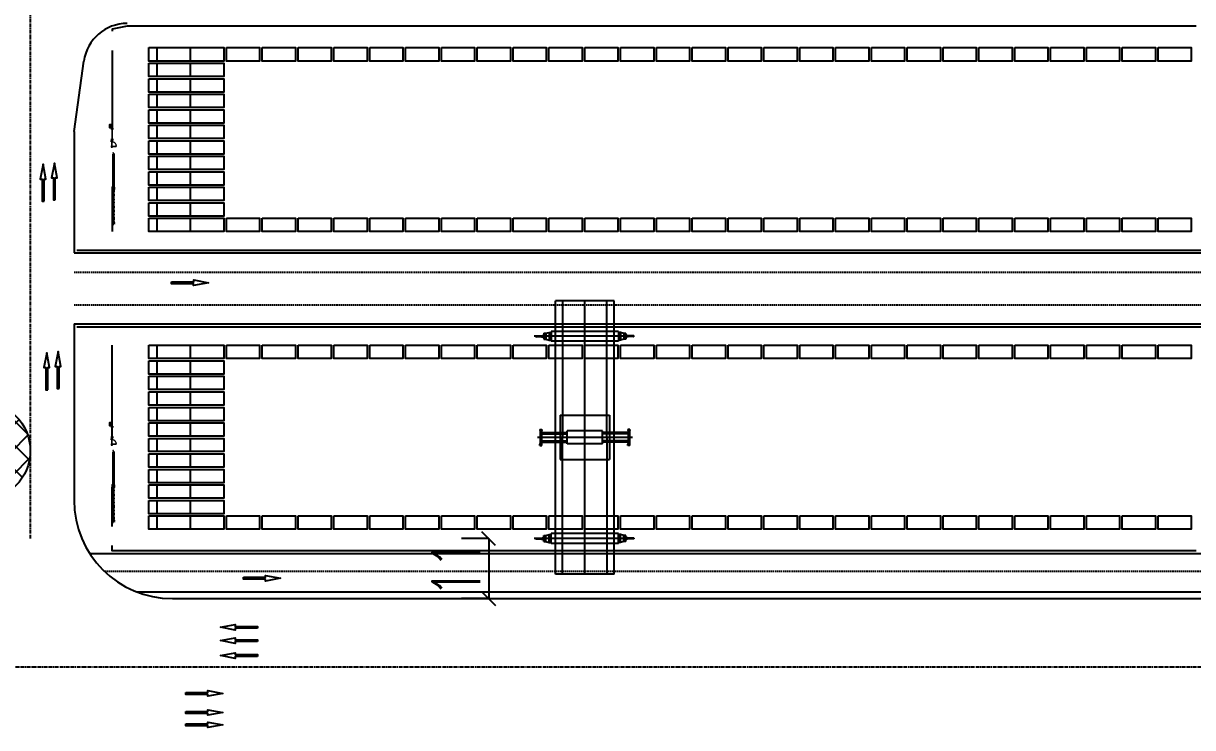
# Model space of a CAD drawing. Header units: millimetres. Extents: x -582 to 479, y -622 to 401.
# Drawn here: x -186.7 to 27.3, y -361.6 to -232.7 of the extents above; entities that cross this region are included whole.
import ezdxf

# ---------------------------------------------------------------- set-up
doc = ezdxf.new("R2010")
doc.units = ezdxf.units.MM
for name, pattern in [('CENTER', [50.8, 31.75, -6.35, 6.35, -6.35]), ('DASH', [0.35, 0.25, -0.1]), ('DASHED', [19.05, 12.7, -6.35]), ('HIDDEN2', [0.1875, 0.125, -0.0625])]:
    doc.linetypes.add(name, pattern=pattern)
for name, color, linetype in [('0000-佛渡施工图-总平面-尺寸标注', 7, 'Continuous'), ('0001-佛渡-工艺-方案一-交汇区', 50, 'Continuous'), ('0001-佛渡-工艺-方案一-围网', 40, 'Continuous'), ('0001-佛渡-工艺-方案一-围网(内集卡一侧新增）', 40, 'Continuous'), ('0001-佛渡-工艺-方案一-设备', 40, 'Continuous'), ('0001-佛渡-平面-方案一 临时横二路', 6, 'Continuous'), ('0001-佛渡-平面-方案一道路中心线', 11, 'Continuous'), ('0001-佛渡-平面-方案一道路边界', 7, 'Continuous'), ('ECT', 1, 'Continuous'), ('ICT', 3, 'Continuous'), ('SLOT', 115, 'Continuous'), ('TX-箱区维修及人行门禁', 5, 'Continuous'), ('构造线', 131, 'Continuous')]:
    doc.layers.add(name, color=color, linetype=linetype)
doc.styles.add('文字说明', font='romans1.shx', dxfattribs={"width": 0.7, "bigfont": 'hztxt.shx'})
doc.linetypes.add('FENCELINE2', pattern='A,0.25,-0.1,[132,ltypeshp.shx,S=0.1,R=0,X=-0.1,Y=0],-0.1,1', length=1.45)
doc.dimstyles.new('TF-5000', dxfattribs={"dimscale": 5, "dimtxt": 2.5, "dimasz": 1, "dimexe": 2, "dimexo": 0.625, "dimtad": 3, "dimdec": 1, "dimzin": 12, "dimdsep": 46, "dimlunit": 6, "dimtxsty": '文字说明', "dimblk": 'OBLIQUE', "dimcen": 0, "dimclrd": 256, "dimclre": 256, "dimclrt": 256, "dimadec": 0, "dimazin": 0, "dimtfac": 1, "dimtdec": 1, "dimtmove": 0, "dimatfit": 3, "dimldrblk": 'OBLIQUE', "dimfxl": 1, "dimfxlon": 1, "dimtolj": 1, "dimtzin": 0, "dimarcsym": 0})

# ---------------------------------------------------------------- blocks, each defined once
blk = doc.blocks.new('箱区维修人行通道及伸缩门')
h = blk.add_hatch(color=8)
h.dxf.hatch_style = 1
h.paths.add_polyline_path([(504133.76, 3299633.85), (504137.88, 3299629.48), (504137.69, 3299629.31), (504133.58, 3299633.68)])
h = blk.add_hatch(color=8)
h.dxf.hatch_style = 1
h.paths.add_polyline_path([(504137.64, 3299629.26), (504137.93, 3299629.53), (504138.2, 3299629.24), (504137.91, 3299628.97)])
at = {"color": 8}
for p, q in [((504138.2, 3299629.24, 0), (504137.64, 3299629.26, 0)), ((504137.91, 3299628.97, 0), (504137.93, 3299629.53, 0))]:
    blk.add_line(p, q, dxfattribs=at)
at = {"color": 8, "linetype": 'DASH', "ltscale": 0.1}
for p, q in [((504142.02, 3299624.6, 0), (504142.59, 3299624.58, 0)), ((504142.3, 3299624.31, 0), (504142.32, 3299624.87, 0))]:
    blk.add_line(p, q, dxfattribs=at)
at = {"color": 8, "elevation": 0}
for points in [[(504133.76, 3299633.85), (504137.88, 3299629.48), (504137.69, 3299629.31), (504133.58, 3299633.68)], [(504137.64, 3299629.26), (504137.93, 3299629.53), (504138.2, 3299629.24), (504137.91, 3299628.97)]]:
    blk.add_lwpolyline(points, close=True, dxfattribs=at)
at = {"color": 8, "linetype": 'DASH', "ltscale": 0.1, "elevation": 0}
for points in [[(504138.15, 3299629.19), (504142.26, 3299624.82), (504142.08, 3299624.65), (504137.97, 3299629.02)], [(504142.02, 3299624.6), (504142.32, 3299624.87), (504142.59, 3299624.58), (504142.3, 3299624.31)]]:
    blk.add_lwpolyline(points, close=True, dxfattribs=at)
blk = doc.blocks.new('_Oblique')
at = {"color": 0, "linetype": 'ByBlock', "lineweight": -2}
blk.add_line((-0.5, -0.5), (0.5, 0.5), dxfattribs=at)
blk = doc.blocks.new('*D25')
at = {"layer": '0000-佛渡施工图-总平面-尺寸标注', "lineweight": -2}
for p, q in [((-101.54, -326.95), (-106.54, -326.95)), ((-101.54, -326.95), (-101.54, -337.95)), ((-101.54, -337.95), (-106.54, -337.95))]:
    blk.add_line(p, q, dxfattribs=at)
at = {"layer": 'Defpoints', "color": 0}
for p in [(-101.54, -326.95), (-101.54, -337.95), (-101.54, -337.95)]:
    blk.add_point(p, dxfattribs=at)
at = {"layer": '0000-佛渡施工图-总平面-尺寸标注', "lineweight": -2, "xscale": 2.5, "yscale": 2.5, "zscale": 2.5}
for p, rotation in [((-101.54, -326.95), 90), ((-101.54, -337.95), 270)]:
    blk.add_blockref('_Oblique', p, dxfattribs=dict(at, rotation=rotation))
at = {"layer": '0000-佛渡施工图-总平面-尺寸标注', "lineweight": 5, "insert": (-107.48, -332.45), "char_height": 8.75, "attachment_point": 5, "rotation": 90, "style": '文字说明'}
blk.add_mtext('\\A1;11', dxfattribs=at)
blk = doc.blocks.new('YC')
at = {"color": 40, "extrusion": (0.019869, 3.07925e-06, 0.999803)}
for p, q in [((2952.72, -614.5, 0.27), (2952.72, -564.5, 0.27)), ((2963.46, -564.5, 0.06), (2952.72, -564.5, 0.27)), ((2954.03, -614.5, 0.25), (2954.03, -564.5, 0.25)), ((2958.09, -614.5, 0.17), (2958.09, -564.5, 0.17)), ((2962.15, -614.5, 0.09), (2962.14, -564.5, 0.09)), ((2963.46, -614.5, 0.06), (2963.46, -564.5, 0.06)), ((2967.11, -571, -0.01), (2948.84, -571, 0.35)), ((2949.08, -571, 0.35), (2949.15, -571, 0.34)), ((2949.14, -571.08, 0.34), (2949.14, -570.92, 0.34)), ((2949.14, -570.92, 0.34), (2949.18, -570.92, 0.34)), ((2949.14, -570.92, 0.34), (2949.14, -570.92, 0.34)), ((2949.14, -571.08, 0.34), (2949.14, -570.92, 0.34)), ((2949.14, -571.08, 0.34), (2949.18, -571.08, 0.34)), ((2949.14, -571.08, 0.34), (2949.14, -571.08, 0.34)), ((2949.18, -571.08, 0.34), (2949.18, -570.92, 0.34)), ((2949.18, -570.94, 0.34), (2950.16, -570.94, 0.32)), ((2949.18, -571.06, 0.34), (2950.16, -571.06, 0.32)), ((2950.07, -570.92, 0.33), (2950.08, -570.92, 0.33)), ((2950.07, -571.08, 0.33), (2950.07, -570.92, 0.33)), ((2950.07, -571.08, 0.33), (2950.08, -571.08, 0.33)), ((2950.08, -570.92, 0.33), (2950.12, -570.92, 0.32)), ((2950.08, -571.08, 0.33), (2950.08, -570.92, 0.33)), ((2950.08, -571.08, 0.33), (2950.12, -571.08, 0.32)), ((2950.12, -571.08, 0.32), (2950.12, -570.92, 0.32)), ((2950.16, -571.1, 0.32), (2950.16, -570.91, 0.32)), ((2950.29, -570.9, 0.32), (2950.41, -570.88, 0.32)), ((2950.29, -571.1, 0.32), (2950.29, -570.9, 0.32)), ((2950.29, -571.1, 0.32), (2950.41, -571.12, 0.32)), ((2950.37, -570.88, 0.32), (2950.46, -570.88, 0.32)), ((2950.37, -571.13, 0.32), (2950.46, -571.13, 0.32)), ((2950.38, -571.13, 0.32), (2950.47, -571.13, 0.32)), ((2950.4, -570.85, 0.32), (2950.39, -570.85, 0.32)), ((2950.39, -570.86, 0.32), (2950.39, -570.89, 0.32)), ((2950.4, -570.86, 0.32), (2950.39, -570.86, 0.32)), ((2950.4, -570.89, 0.32), (2950.39, -570.89, 0.32)), ((2950.4, -570.9, 0.32), (2950.39, -570.9, 0.32)), ((2950.4, -571.1, 0.32), (2950.39, -571.1, 0.32)), ((2950.4, -571.11, 0.32), (2950.39, -571.11, 0.32)), ((2950.39, -571.14, 0.32), (2950.39, -571.11, 0.32)), ((2950.4, -571.14, 0.32), (2950.39, -571.14, 0.32)), ((2950.4, -571.15, 0.32), (2950.39, -571.15, 0.32)), ((2950.4, -570.85, 0.32), (2950.4, -570.9, 0.32)), ((2950.41, -570.86, 0.32), (2950.4, -570.86, 0.32)), ((2950.41, -570.9, 0.32), (2950.4, -570.9, 0.32)), ((2950.4, -571.15, 0.32), (2950.4, -571.1, 0.32)), ((2950.41, -571.11, 0.32), (2950.4, -571.11, 0.32)), ((2950.41, -571.15, 0.32), (2950.4, -571.15, 0.32)), ((2950.41, -570.84, 0.32), (2950.41, -571, 0.32)), ((2950.41, -570.84, 0.32), (2950.43, -570.84, 0.32)), ((2950.41, -570.86, 0.32), (2950.41, -570.9, 0.32)), ((2950.41, -571.16, 0.32), (2950.41, -571, 0.32)), ((2950.41, -571.15, 0.32), (2950.41, -571.11, 0.32)), ((2950.41, -571.16, 0.32), (2950.43, -571.16, 0.32)), ((2950.43, -570.82, 0.32), (2950.47, -570.82, 0.32)), ((2950.43, -571.19, 0.32), (2950.43, -570.82, 0.32)), ((2950.43, -570.84, 0.32), (2950.43, -571, 0.32)), ((2950.43, -571.16, 0.32), (2950.43, -571, 0.32)), ((2950.43, -571.19, 0.32), (2950.47, -571.19, 0.32)), ((2950.47, -571.19, 0.32), (2950.47, -570.82, 0.32)), ((2950.57, -570.46, 0.32), (2950.93, -570.46, 0.31)), ((2950.57, -570.46, 0.32), (2950.57, -571.54, 0.32)), ((2950.93, -570.46, 0.31), (2951.58, -570.28, 0.3)), ((2950.93, -570.46, 0.31), (2950.93, -571.54, 0.31)), ((2951.58, -570.28, 0.3), (2951.94, -570.28, 0.29)), ((2951.58, -570.28, 0.3), (2951.58, -571.72, 0.3)), ((2964.23, -570.1, 0.04), (2951.94, -570.11, 0.29)), ((2951.94, -570.11, 0.29), (2951.94, -571.9, 0.29)), ((2964.23, -570.1, 0.04), (2964.23, -571.9, 0.04)), ((2964.59, -570.28, 0.04), (2964.23, -570.28, 0.04)), ((2965.25, -570.46, 0.02), (2964.59, -570.28, 0.04)), ((2964.59, -570.28, 0.04), (2964.59, -571.72, 0.04)), ((2965.6, -570.46, 0.02), (2965.25, -570.46, 0.02)), ((2965.25, -570.46, 0.02), (2965.25, -571.54, 0.02)), ((2965.6, -570.46, 0.02), (2965.6, -571.54, 0.02)), ((2965.74, -570.82, 0.01), (2965.71, -570.82, 0.01)), ((2965.71, -571.19, 0.01), (2965.71, -570.82, 0.01)), ((2965.79, -571.13, 0.01), (2965.71, -571.13, 0.01)), ((2965.74, -571.19, 0.01), (2965.71, -571.19, 0.01)), ((2965.8, -570.87, 0.01), (2965.72, -570.87, 0.01)), ((2965.8, -571.13, 0.01), (2965.72, -571.13, 0.01)), ((2965.74, -571.19, 0.01), (2965.74, -570.82, 0.01)), ((2965.74, -570.84, 0.01), (2965.74, -571, 0.01)), ((2965.77, -570.84, 0.01), (2965.74, -570.84, 0.01)), ((2965.74, -571.16, 0.01), (2965.74, -571, 0.01)), ((2965.77, -571.16, 0.01), (2965.74, -571.16, 0.01)), ((2965.77, -570.84, 0.01), (2965.77, -571, 0.01)), ((2965.77, -570.85, 0.01), (2965.77, -570.85, 0.01)), ((2965.77, -570.85, 0.01), (2965.77, -570.9, 0.01)), ((2965.77, -570.85, 0.01), (2965.79, -570.85, 0.01)), ((2965.77, -570.85, 0.01), (2965.77, -570.89, 0.01)), ((2965.77, -570.86, 0.01), (2965.79, -570.86, 0.01)), ((2965.88, -570.9, 0.01), (2965.77, -570.88, 0.01)), ((2965.77, -570.89, 0.01), (2965.77, -570.89, 0.01)), ((2965.77, -570.89, 0.01), (2965.79, -570.89, 0.01)), ((2965.77, -570.9, 0.01), (2965.79, -570.9, 0.01)), ((2965.77, -571.16, 0.01), (2965.77, -571, 0.01)), ((2965.77, -571.1, 0.01), (2965.79, -571.1, 0.01)), ((2965.77, -571.15, 0.01), (2965.77, -571.1, 0.01)), ((2965.88, -571.1, 0.01), (2965.77, -571.12, 0.01)), ((2965.77, -571.15, 0.01), (2965.77, -571.11, 0.01)), ((2965.77, -571.11, 0.01), (2965.79, -571.11, 0.01)), ((2965.77, -571.11, 0.01), (2965.77, -571.11, 0.01)), ((2965.77, -571.14, 0.01), (2965.79, -571.14, 0.01)), ((2965.77, -571.15, 0.01), (2965.79, -571.15, 0.01)), ((2965.77, -571.15, 0.01), (2965.77, -571.15, 0.01)), ((2965.79, -570.86, 0.01), (2965.79, -570.89, 0.01)), ((2965.79, -571.14, 0.01), (2965.79, -571.11, 0.01)), ((2965.88, -571.1, 0.01), (2965.88, -570.9, 0.01)), ((2966.02, -571.09, 0.01), (2966.02, -570.91, 0.01)), ((2967, -570.94, -0.01), (2966.02, -570.94, 0.01)), ((2967, -571.06, -0.01), (2966.02, -571.06, 0.01)), ((2966.06, -571.08, 0.01), (2966.06, -570.92, 0.01)), ((2966.1, -570.92, 0.01), (2966.06, -570.92, 0.01)), ((2966.1, -571.08, 0.01), (2966.06, -571.08, 0.01)), ((2966.1, -570.92, 0.01), (2966.1, -570.92, 0.01)), ((2966.1, -571.08, 0.01), (2966.1, -570.92, 0.01)), ((2966.1, -571.08, 0.01), (2966.1, -570.92, 0.01)), ((2966.1, -571.08, 0.01), (2966.1, -571.08, 0.01)), ((2967, -571.08, -0.01), (2967, -570.92, -0.01)), ((2967.03, -570.92, -0.01), (2967, -570.92, -0.01)), ((2967.03, -571.08, -0.01), (2967, -571.08, -0.01)), ((2967.04, -570.92, -0.01), (2967.03, -570.92, -0.01)), ((2967.03, -571.08, -0.01), (2967.03, -570.92, -0.01)), ((2967.04, -571.08, -0.01), (2967.03, -571.08, -0.01)), ((2967.04, -571.08, -0.01), (2967.04, -570.92, -0.01)), ((2950.57, -571.54, 0.32), (2950.93, -571.54, 0.31)), ((2950.93, -571.54, 0.31), (2951.58, -571.72, 0.3)), ((2951.58, -571.72, 0.3), (2951.94, -571.72, 0.29)), ((2964.23, -571.9, 0.04), (2951.94, -571.9, 0.29)), ((2964.59, -571.72, 0.04), (2964.23, -571.72, 0.04)), ((2965.25, -571.54, 0.02), (2964.59, -571.72, 0.04)), ((2965.6, -571.54, 0.02), (2965.25, -571.54, 0.02)), ((2953.57, -585.46, 0.26), (2953.57, -593.54, 0.26)), ((2953.57, -585.46, 0.26), (2962.6, -585.46, 0.08)), ((2962.6, -585.46, 0.08), (2962.6, -593.54, 0.08)), ((2949.86, -588.05, 0.33), (2950.22, -588.05, 0.32)), ((2949.86, -588.05, 0.33), (2949.86, -588.22, 0.33)), ((2949.86, -588.22, 0.33), (2949.91, -588.3, 0.33)), ((2949.91, -588.05, 0.33), (2949.91, -590.96, 0.33)), ((2949.91, -588.22, 0.33), (2950.17, -588.22, 0.32)), ((2950.17, -588.05, 0.32), (2950.17, -590.96, 0.32)), ((2950.22, -588.22, 0.32), (2950.17, -588.3, 0.32)), ((2950.22, -588.05, 0.32), (2950.22, -588.22, 0.32)), ((2954.87, -590.7, 0.23), (2954.87, -588.3, 0.23)), ((2961.31, -588.3, 0.1), (2954.87, -588.3, 0.23)), ((2961.31, -590.7, 0.1), (2961.31, -588.3, 0.1)), ((2966.32, -588.04, 0), (2965.96, -588.04, 0.01)), ((2965.96, -588.04, 0.01), (2965.96, -588.22, 0.01)), ((2965.96, -588.22, 0.01), (2966.01, -588.3, 0.01)), ((2966.01, -588.04, 0.01), (2966.01, -590.96, 0.01)), ((2966.27, -588.22, 0), (2966.01, -588.22, 0.01)), ((2966.27, -588.04, 0), (2966.27, -590.96, 0)), ((2966.32, -588.22, 0), (2966.27, -588.3, 0)), ((2966.32, -588.04, 0), (2966.32, -588.22, 0)), ((2966.83, -589.5, -0.01), (2949.42, -589.5, 0.34)), ((2950.17, -588.63, 0.32), (2954.87, -588.63, 0.23)), ((2950.17, -588.87, 0.32), (2954.87, -588.87, 0.23)), ((2950.17, -590.14, 0.32), (2954.87, -590.13, 0.23)), ((2950.17, -590.37, 0.32), (2954.87, -590.37, 0.23)), ((2963.04, -589.5, 0.07), (2953.14, -589.5, 0.26)), ((2966.01, -588.63, 0.01), (2961.31, -588.63, 0.1)), ((2966.01, -588.87, 0.01), (2961.31, -588.87, 0.1)), ((2966.01, -590.13, 0.01), (2961.31, -590.13, 0.1)), ((2966.01, -590.37, 0.01), (2961.31, -590.37, 0.1)), ((2949.86, -590.78, 0.33), (2949.91, -590.7, 0.33)), ((2949.86, -590.96, 0.33), (2949.86, -590.78, 0.33)), ((2949.86, -590.96, 0.33), (2950.22, -590.96, 0.32)), ((2949.91, -590.78, 0.33), (2950.17, -590.78, 0.32)), ((2950.22, -590.78, 0.32), (2950.17, -590.7, 0.32)), ((2950.22, -590.96, 0.32), (2950.22, -590.78, 0.32)), ((2961.31, -590.7, 0.1), (2954.87, -590.7, 0.23)), ((2965.96, -590.78, 0.01), (2966.01, -590.7, 0.01)), ((2965.96, -590.96, 0.01), (2965.96, -590.78, 0.01)), ((2966.32, -590.96, 0), (2965.96, -590.96, 0.01)), ((2966.27, -590.78, 0), (2966.01, -590.78, 0.01)), ((2966.32, -590.78, 0), (2966.27, -590.7, 0)), ((2966.32, -590.96, 0), (2966.32, -590.78, 0)), ((2953.57, -593.54, 0.26), (2962.6, -593.54, 0.08)), ((2950.57, -607.46, 0.32), (2950.93, -607.46, 0.31)), ((2950.57, -608.54, 0.32), (2950.57, -607.46, 0.32)), ((2950.93, -607.46, 0.31), (2951.59, -607.28, 0.3)), ((2950.93, -608.54, 0.31), (2950.93, -607.46, 0.31)), ((2951.59, -607.28, 0.3), (2951.94, -607.28, 0.29)), ((2951.59, -608.72, 0.3), (2951.59, -607.28, 0.3)), ((2964.24, -607.1, 0.04), (2951.94, -607.11, 0.29)), ((2951.94, -608.9, 0.29), (2951.94, -607.11, 0.29)), ((2964.24, -608.9, 0.04), (2964.24, -607.1, 0.04)), ((2964.59, -607.28, 0.04), (2964.24, -607.28, 0.04)), ((2965.25, -607.46, 0.02), (2964.59, -607.28, 0.04)), ((2964.59, -608.72, 0.04), (2964.59, -607.28, 0.04)), ((2965.61, -607.46, 0.02), (2965.25, -607.46, 0.02)), ((2965.25, -608.54, 0.02), (2965.25, -607.46, 0.02)), ((2965.61, -608.54, 0.02), (2965.61, -607.46, 0.02)), ((2967.11, -608, -0.01), (2948.84, -608, 0.35)), ((2949.09, -608, 0.35), (2949.16, -608, 0.34)), ((2949.14, -607.92, 0.34), (2949.14, -608.08, 0.34)), ((2949.14, -607.92, 0.34), (2949.15, -607.92, 0.34)), ((2949.14, -608.08, 0.34), (2949.15, -608.08, 0.34)), ((2949.15, -607.92, 0.34), (2949.18, -607.92, 0.34)), ((2949.15, -607.92, 0.34), (2949.15, -608.08, 0.34)), ((2949.15, -608.08, 0.34), (2949.18, -608.08, 0.34)), ((2949.18, -607.92, 0.34), (2949.18, -608.08, 0.34)), ((2949.18, -607.94, 0.34), (2950.16, -607.94, 0.32)), ((2949.18, -608.06, 0.34), (2950.16, -608.06, 0.32)), ((2950.08, -607.92, 0.33), (2950.12, -607.92, 0.32)), ((2950.08, -607.92, 0.33), (2950.08, -607.92, 0.33)), ((2950.08, -607.92, 0.33), (2950.08, -608.08, 0.33)), ((2950.08, -607.92, 0.33), (2950.08, -608.08, 0.33)), ((2950.08, -608.08, 0.33), (2950.12, -608.08, 0.32)), ((2950.08, -608.08, 0.33), (2950.08, -608.08, 0.33)), ((2950.12, -607.92, 0.32), (2950.12, -608.08, 0.32)), ((2950.16, -607.91, 0.32), (2950.16, -608.1, 0.32)), ((2950.3, -607.9, 0.32), (2950.41, -607.88, 0.32)), ((2950.3, -607.9, 0.32), (2950.3, -608.1, 0.32)), ((2950.3, -608.1, 0.32), (2950.41, -608.12, 0.32)), ((2950.38, -607.88, 0.32), (2950.46, -607.88, 0.32)), ((2950.38, -608.13, 0.32), (2950.46, -608.13, 0.32)), ((2950.41, -607.85, 0.32), (2950.39, -607.85, 0.32)), ((2950.41, -607.86, 0.32), (2950.39, -607.86, 0.32)), ((2950.39, -607.86, 0.32), (2950.39, -607.89, 0.32)), ((2950.39, -607.88, 0.32), (2950.47, -607.88, 0.32)), ((2950.41, -607.89, 0.32), (2950.39, -607.89, 0.32)), ((2950.41, -607.9, 0.32), (2950.39, -607.9, 0.32)), ((2950.41, -608.1, 0.32), (2950.39, -608.1, 0.32)), ((2950.39, -608.14, 0.32), (2950.39, -608.11, 0.32)), ((2950.41, -608.11, 0.32), (2950.39, -608.11, 0.32)), ((2950.41, -608.14, 0.32), (2950.39, -608.14, 0.32)), ((2950.41, -608.15, 0.32), (2950.39, -608.15, 0.32)), ((2950.41, -607.84, 0.32), (2950.43, -607.84, 0.32)), ((2950.41, -607.84, 0.32), (2950.41, -608, 0.32)), ((2950.41, -607.85, 0.32), (2950.41, -607.9, 0.32)), ((2950.41, -607.86, 0.32), (2950.41, -607.9, 0.32)), ((2950.41, -607.86, 0.32), (2950.41, -607.86, 0.32)), ((2950.41, -607.9, 0.32), (2950.41, -607.9, 0.32)), ((2950.41, -608.16, 0.32), (2950.41, -608, 0.32)), ((2950.41, -608.15, 0.32), (2950.41, -608.1, 0.32)), ((2950.41, -608.11, 0.32), (2950.41, -608.11, 0.32)), ((2950.41, -608.15, 0.32), (2950.41, -608.11, 0.32)), ((2950.41, -608.15, 0.32), (2950.41, -608.15, 0.32)), ((2950.41, -608.16, 0.32), (2950.43, -608.16, 0.32)), ((2950.43, -607.82, 0.32), (2950.47, -607.82, 0.32)), ((2950.43, -607.82, 0.32), (2950.43, -608.19, 0.32)), ((2950.43, -607.84, 0.32), (2950.43, -608, 0.32)), ((2950.43, -608.16, 0.32), (2950.43, -608, 0.32)), ((2950.43, -608.19, 0.32), (2950.47, -608.19, 0.32)), ((2950.47, -607.82, 0.32), (2950.47, -608.19, 0.32)), ((2950.57, -608.54, 0.32), (2950.93, -608.54, 0.31)), ((2950.93, -608.54, 0.31), (2951.59, -608.72, 0.3)), ((2951.59, -608.72, 0.3), (2951.94, -608.72, 0.29)), ((2964.24, -608.9, 0.04), (2951.94, -608.9, 0.29)), ((2964.59, -608.72, 0.04), (2964.24, -608.72, 0.04)), ((2965.25, -608.54, 0.02), (2964.59, -608.72, 0.04)), ((2965.61, -608.54, 0.02), (2965.25, -608.54, 0.02)), ((2965.75, -607.82, 0.01), (2965.71, -607.82, 0.01)), ((2965.71, -607.82, 0.01), (2965.71, -608.19, 0.01)), ((2965.79, -607.87, 0.01), (2965.71, -607.87, 0.01)), ((2965.75, -608.19, 0.01), (2965.71, -608.19, 0.01)), ((2965.8, -607.87, 0.01), (2965.72, -607.87, 0.01)), ((2965.8, -608.13, 0.01), (2965.72, -608.13, 0.01)), ((2965.75, -607.82, 0.01), (2965.75, -608.19, 0.01)), ((2965.77, -607.84, 0.01), (2965.75, -607.84, 0.01)), ((2965.75, -607.84, 0.01), (2965.75, -608, 0.01)), ((2965.75, -608.16, 0.01), (2965.75, -608, 0.01)), ((2965.77, -608.16, 0.01), (2965.75, -608.16, 0.01)), ((2965.77, -607.84, 0.01), (2965.77, -608, 0.01)), ((2965.77, -607.85, 0.01), (2965.77, -607.89, 0.01)), ((2965.77, -607.85, 0.01), (2965.79, -607.85, 0.01)), ((2965.77, -607.85, 0.01), (2965.77, -607.9, 0.01)), ((2965.77, -607.85, 0.01), (2965.77, -607.85, 0.01)), ((2965.77, -607.86, 0.01), (2965.79, -607.86, 0.01)), ((2965.88, -607.9, 0.01), (2965.77, -607.88, 0.01)), ((2965.77, -607.89, 0.01), (2965.79, -607.89, 0.01)), ((2965.77, -607.89, 0.01), (2965.77, -607.89, 0.01)), ((2965.77, -607.9, 0.01), (2965.79, -607.9, 0.01)), ((2965.77, -608.16, 0.01), (2965.77, -608, 0.01)), ((2965.77, -608.15, 0.01), (2965.77, -608.1, 0.01)), ((2965.77, -608.1, 0.01), (2965.79, -608.1, 0.01)), ((2965.88, -608.1, 0.01), (2965.77, -608.12, 0.01)), ((2965.77, -608.11, 0.01), (2965.77, -608.11, 0.01)), ((2965.77, -608.11, 0.01), (2965.79, -608.11, 0.01)), ((2965.77, -608.15, 0.01), (2965.77, -608.11, 0.01)), ((2965.77, -608.14, 0.01), (2965.79, -608.14, 0.01)), ((2965.77, -608.15, 0.01), (2965.77, -608.15, 0.01)), ((2965.77, -608.15, 0.01), (2965.79, -608.15, 0.01)), ((2965.79, -607.86, 0.01), (2965.79, -607.89, 0.01)), ((2965.79, -608.14, 0.01), (2965.79, -608.11, 0.01)), ((2965.88, -607.9, 0.01), (2965.88, -608.1, 0.01)), ((2966.02, -607.91, 0.01), (2966.02, -608.09, 0.01)), ((2967, -607.94, -0.01), (2966.02, -607.94, 0.01)), ((2967, -608.06, -0.01), (2966.02, -608.06, 0.01)), ((2966.06, -607.92, 0.01), (2966.06, -608.08, 0.01)), ((2966.1, -607.92, 0.01), (2966.06, -607.92, 0.01)), ((2966.1, -608.08, 0.01), (2966.06, -608.08, 0.01)), ((2966.1, -607.92, 0.01), (2966.1, -607.92, 0.01)), ((2966.1, -607.92, 0.01), (2966.1, -608.08, 0.01)), ((2966.1, -607.92, 0.01), (2966.1, -608.08, 0.01)), ((2966.1, -608.08, 0.01), (2966.1, -608.08, 0.01)), ((2967, -607.92, -0.01), (2967, -608.08, -0.01)), ((2967.03, -607.92, -0.01), (2967, -607.92, -0.01)), ((2967.03, -608.08, -0.01), (2967, -608.08, -0.01)), ((2967.04, -607.92, -0.01), (2967.03, -607.92, -0.01)), ((2967.03, -607.92, -0.01), (2967.03, -608.08, -0.01)), ((2967.04, -608.08, -0.01), (2967.03, -608.08, -0.01)), ((2967.04, -607.92, -0.01), (2967.04, -608.08, -0.01)), ((2963.46, -614.5, 0.06), (2952.72, -614.5, 0.27))]:
    blk.add_line(p, q, dxfattribs=at)
at = {"color": 40, "linetype": 'ByBlock', "extrusion": (0.019869, 3.07925e-06, 0.999803)}
for p, q in [((2950.16, -570.91, 0.32), (2950.29, -570.91, 0.32)), ((2950.16, -571.1, 0.32), (2950.29, -571.1, 0.32)), ((2966.02, -570.91, 0.01), (2965.88, -570.91, 0.01)), ((2966.02, -571.09, 0.01), (2965.88, -571.09, 0.01)), ((2950.16, -607.91, 0.32), (2950.3, -607.91, 0.32)), ((2950.16, -608.1, 0.32), (2950.3, -608.1, 0.32)), ((2966.02, -607.91, 0.01), (2965.88, -607.91, 0.01)), ((2966.02, -608.09, 0.01), (2965.88, -608.09, 0.01))]:
    blk.add_line(p, q, dxfattribs=at)
at = {"color": 40, "linetype": 'Continuous', "extrusion": (0.019869, 3.07925e-06, 0.999803)}
for p, q in [((2950.47, -570.82, 0.32), (2950.58, -570.82, 0.32)), ((2950.47, -570.84, 0.32), (2950.58, -570.84, 0.32)), ((2950.47, -571.16, 0.32), (2950.58, -571.16, 0.32)), ((2950.47, -571.18, 0.32), (2950.58, -571.18, 0.32)), ((2965.71, -570.82, 0.01), (2965.6, -570.82, 0.02)), ((2965.71, -570.84, 0.01), (2965.6, -570.84, 0.02)), ((2965.71, -571.16, 0.01), (2965.6, -571.16, 0.02)), ((2965.71, -571.18, 0.01), (2965.6, -571.18, 0.02)), ((2950.47, -607.82, 0.32), (2950.58, -607.82, 0.32)), ((2950.47, -607.84, 0.32), (2950.58, -607.84, 0.32)), ((2950.47, -608.16, 0.32), (2950.58, -608.16, 0.32)), ((2950.47, -608.18, 0.32), (2950.58, -608.18, 0.32)), ((2965.71, -607.82, 0.01), (2965.6, -607.82, 0.02)), ((2965.71, -607.84, 0.01), (2965.6, -607.84, 0.02)), ((2965.71, -608.16, 0.01), (2965.6, -608.16, 0.02)), ((2965.71, -608.18, 0.01), (2965.6, -608.18, 0.02))]:
    blk.add_line(p, q, dxfattribs=at)
at = {"color": 40, "extrusion": (-0.019869, -3.07925e-06, -0.999803)}
for centre, major_axis, start_param, end_param in [((2950.4, -570.86, 0.32), (-0.00843, -0.00844, 0.00017), 0.2618, 1.308997), ((2950.43, -570.88, 0.32), (-0.032, 0.032, 0.0006), -1.051761, -0.519035), ((2950.4, -570.89, 0.32), (-0.00843, 0.00843, 0.00017), -1.308997, -0.261799), ((2950.4, -571.11, 0.32), (-0.00843, 0.00843, 0.00017), -1.308997, -0.261799), ((2950.43, -571.13, 0.32), (-0.032, 0.032, 0.0006), -1.051761, -0.519035), ((2950.4, -571.14, 0.32), (-0.00843, 0.00843, 0.00017), -1.308997, -0.261799), ((2965.78, -570.86, 0.01), (-0.00843, 0.00843, 0.00017), 1.832596, 2.879794), ((2965.74, -570.87, 0.01), (-0.032, -0.032, 0.0006), 3.660628, 4.193354), ((2965.78, -570.89, 0.01), (-0.00843, 0.00843, 0.00017), 1.832596, 2.879793), ((2965.78, -571.11, 0.01), (-0.00843, -0.00844, 0.00017), 3.403392, 4.45059), ((2965.74, -571.13, 0.01), (-0.032, -0.032, 0.0006), 3.660628, 4.193354), ((2965.78, -571.14, 0.01), (-0.00843, 0.00843, 0.00017), 1.832596, 2.879794), ((2950.4, -607.86, 0.32), (-0.00843, 0.00843, 0.00017), -1.308997, -0.261799), ((2950.44, -607.88, 0.32), (-0.032, 0.032, 0.0006), -1.051761, -0.519035), ((2950.4, -607.89, 0.32), (-0.00843, 0.00843, 0.00017), -1.308997, -0.261799), ((2950.4, -608.11, 0.32), (-0.00843, 0.00843, 0.00017), -1.308997, -0.261799), ((2950.44, -608.13, 0.32), (-0.032, 0.032, 0.0006), -1.051761, -0.519035), ((2950.4, -608.14, 0.32), (-0.00843, 0.00843, 0.00017), -1.308997, -0.261799), ((2965.78, -607.86, 0.01), (-0.00843, 0.00843, 0.00017), 1.832596, 2.879793), ((2965.75, -607.87, 0.01), (-0.032, -0.032, 0.0006), 3.660628, 4.193354), ((2965.78, -607.89, 0.01), (-0.00843, -0.00844, 0.00017), 3.403392, 4.45059), ((2965.78, -608.11, 0.01), (-0.00843, 0.00843, 0.00017), 1.832596, 2.879793), ((2965.75, -608.13, 0.01), (-0.032, -0.032, 0.0006), 3.660628, 4.193354), ((2965.78, -608.14, 0.01), (-0.00843, 0.00843, 0.00017), 1.832596, 2.879793)]:
    blk.add_ellipse(centre, major_axis=major_axis, ratio=1, start_param=start_param, end_param=end_param, dxfattribs=at)
blk = doc.blocks.new('双侧道闸')
at = {"color": 8, "linetype": 'Continuous', "lineweight": 25}
for p, q in [((0.45, -14.31), (0.19, -14.31)), ((0.19, -14.31), (0.19, -14.31)), ((0.19, -14.68), (0.19, -14.31)), ((0.19, -14.68), (0.19, -14.69)), ((0.45, -14.69), (0.19, -14.69)), ((0.24, -14.31), (0.24, -14.29)), ((0.24, -14.29), (0.37, -14.29)), ((0.37, -14.29), (0.37, -14.31)), ((0.47, -14.31), (0.45, -14.31)), ((0.47, -14.69), (0.45, -14.69)), ((0.47, -14.31), (0.47, -14.31)), ((0.47, -14.68), (0.47, -14.31)), ((0.47, -14.68), (0.47, -14.69))]:
    blk.add_line(p, q, dxfattribs=at)
at = {"color": 8, "lineweight": 15}
for points in [[(0.13, -15.09), (0.13, -14.84), (-0.12, -14.84), (-0.12, -15.09)], [(-0.06, -17.02), (-0.06, -14.84), (0.09, -14.84), (0.09, -17.02)], [(0.14, -17.02), (0.14, -16.77), (-0.11, -16.77), (-0.11, -17.02)], [(0.2, -17.37), (0.2, -17.12), (-0.05, -17.12), (-0.05, -17.37)], [(0.2, -17.37), (0.2, -17.12), (-0.05, -17.12), (-0.05, -17.37)], [(-0.03, -16.82), (0.05, -16.82), (0.05, -16.98), (-0.03, -16.98)], [(0.2, -18.09), (0.2, -18.34), (-0.05, -18.34), (-0.05, -18.09)], [(0.2, -18.09), (0.2, -18.34), (-0.05, -18.34), (-0.05, -18.09)], [(-0.23, -19.42), (-0.23, -19.34), (-0.07, -19.34), (-0.07, -19.42)]]:
    blk.add_lwpolyline(points, close=True, dxfattribs=at)
at = {"color": 8}
blk.add_lwpolyline([(0.13, -14.74), (0.13, -14.24), (0.53, -14.24), (0.53, -14.74)], close=True, dxfattribs=at)
at = {"color": 8, "linetype": 'HIDDEN2', "lineweight": 15, "ltscale": 20}
blk.add_lwpolyline([(0.05, -18.18), (0.05, -18.17), (-0.69, -18.17), (-0.69, -18.18)], close=True, dxfattribs=at)
blk.add_arc((0.15, -18.12), 0.844, 96.7046, 183.5614, dxfattribs=at)
at = {"layer": '构造线', "color": 8, "lineweight": 9}
for p, q in [((0, -18.14), (0, -17.29)), ((0, -18.14), (0, -17.29)), ((0.06, -18.14), (0.06, -17.29)), ((0.06, -18.14), (0.06, -17.29))]:
    blk.add_line(p, q, dxfattribs=at)
for points in [[(0, -17.27), (0, -17.14, -0.414214), (0.01, -17.13), (0.14, -17.13, -0.414214), (0.15, -17.14), (0.15, -17.27, -0.414214), (0.14, -17.28), (0.01, -17.28, -0.414214)], [(0, -17.27), (0, -17.14, -0.414214), (0.01, -17.13), (0.14, -17.13, -0.414214), (0.15, -17.14), (0.15, -17.27, -0.414214), (0.14, -17.28), (0.01, -17.28, -0.414214)], [(0, -18.19), (0, -18.32, 0.414214), (0.01, -18.33), (0.14, -18.33, 0.414214), (0.15, -18.32), (0.15, -18.19, 0.414214), (0.14, -18.18), (0.01, -18.18, 0.414214)], [(0, -18.19), (0, -18.32, 0.414214), (0.01, -18.33), (0.14, -18.33, 0.414214), (0.15, -18.32), (0.15, -18.19, 0.414214), (0.14, -18.18), (0.01, -18.18, 0.414214)]]:
    blk.add_lwpolyline(points, format="xyb", close=True, dxfattribs=at)
for points in [[(0, -17.29), (0, -17.34), (0.06, -17.34), (0.06, -17.29)], [(0, -17.29), (0, -17.34), (0.06, -17.34), (0.06, -17.29)], [(0, -18.08), (0, -18.14), (0.06, -18.14), (0.06, -18.08)], [(0, -18.08), (0, -18.14), (0.06, -18.14), (0.06, -18.08)]]:
    blk.add_lwpolyline(points, close=True, dxfattribs=at)

msp = doc.modelspace()

# ---------------------------------------------------------------- hatches: boundary and pattern name
at = {"layer": '0001-佛渡-工艺-方案一-交汇区'}
h = msp.add_hatch(dxfattribs=at)
h.set_pattern_fill('ANSI37', color=50, angle=323.0204)
h.set_pattern_definition([(45.49635, (-573.723, -362.9482), (-2.264428, 2.22553), []), (135.49635, (-573.723, -362.9482), (-2.22553, -2.264428), [])])
edge = h.paths.add_edge_path()
edge.add_ellipse((-194.43, -310.9), major_axis=(7.14, -5.48), ratio=1, start_angle=0, end_angle=360)

# ---------------------------------------------------------------- linework, layer by layer
at = {"layer": '0001-佛渡-工艺-方案一-围网', "linetype": 'FENCELINE2', "ltscale": 0.25}
msp.add_line((-176.93, -274.2), (238.07, -274.2), dxfattribs=at)
at = {"layer": '0001-佛渡-工艺-方案一-围网', "linetype": 'FENCELINE2', "ltscale": 0.25, "flags": 128}
for points in [[(27.92, -233.2), (-167.7, -233.2), (-170.43, -233.75), (-170.43, -234.15)], [(-170.43, -233.75), (-170.43, -234.15)], [(-170.43, -237.65), (-170.43, -251.87)], [(-170.43, -263.05), (-170.43, -270.8)], [(-170.43, -324.75), (-170.43, -317.55)], [(27.92, -329.2), (-170.43, -329.2), (-170.43, -328.25)]]:
    msp.add_lwpolyline(points, dxfattribs=at)
at = {"layer": '0001-佛渡-工艺-方案一-围网', "linetype": 'FENCELINE2', "ltscale": 0.25}
msp.add_lwpolyline([(-170.43, -308.75), (-170.43, -291.6)], dxfattribs=at)
at = {"layer": '0001-佛渡-工艺-方案一-围网(内集卡一侧新增）', "color": 6, "linetype": 'FENCELINE2', "ltscale": 0.25}
msp.add_line((-176.93, -288.2), (238.07, -288.2), dxfattribs=at)
at = {"layer": '0001-佛渡-平面-方案一 临时横二路', "color": 11, "linetype": 'CENTER', "ltscale": 0.02}
msp.add_line((-185.43, -65.2), (-185.43, -326.95), dxfattribs=at)
at = {"layer": '0001-佛渡-平面-方案一道路中心线', "color": 11, "linetype": 'DASHED', "ltscale": 0.02}
for p, q in [((-177.43, -278.2), (238.57, -278.2)), ((-177.43, -284.2), (238.57, -284.2)), ((-171.88, -332.95), (233.02, -332.95))]:
    msp.add_line(p, q, dxfattribs=at)
at = {"layer": '0001-佛渡-平面-方案一道路边界'}
for p, q in [((-177.43, -252.45), (-175.62, -239.58)), ((-177.43, -252.45), (-177.43, -274.7)), ((-177.43, -287.7), (-177.43, -319.95)), ((-174.56, -329.7), (235.7, -329.7)), ((-166.02, -336.7), (227.16, -336.7))]:
    msp.add_line(p, q, dxfattribs=at)
at = {"layer": '0001-佛渡-平面-方案一道路边界', "color": 7}
for p, q in [((-177.43, -274.7), (238.57, -274.7)), ((-177.43, -287.7), (238.57, -287.7)), ((-159.43, -337.95), (220.57, -337.95))]:
    msp.add_line(p, q, dxfattribs=at)
at = {"layer": '0001-佛渡-平面-方案一道路边界', "color": 11, "linetype": 'CENTER', "ltscale": 0.02}
msp.add_line((-484.79, -350.45), (266.57, -350.45), dxfattribs=at)
at = {"layer": '0001-佛渡-平面-方案一道路边界'}
msp.add_circle((-194.43, -310.9), 9, dxfattribs=at)
for centre, radius, start, end in [((-167.7, -240.7), 8, 90, 172), ((-159.43, -319.95), 18, 180, 270)]:
    msp.add_arc(centre, radius, start, end, dxfattribs=at)
at = {"layer": 'ECT', "color": 1}
for points in [[(-182.92, -265.24), (-182.92, -261.19), (-182.59, -261.19), (-183.1, -258.47), (-183.61, -261.2), (-183.27, -261.2), (-183.27, -265.24), (-182.92, -265.24)], [(-180.86, -265.01), (-180.86, -260.97), (-180.52, -260.97), (-181.03, -258.25), (-181.54, -260.98), (-181.2, -260.98), (-181.2, -265.01), (-180.86, -265.01)], [(-182.24, -299.72), (-182.24, -295.67), (-181.9, -295.67), (-182.42, -292.95), (-182.93, -295.68), (-182.58, -295.68), (-182.58, -299.72), (-182.24, -299.72)], [(-180.17, -299.5), (-180.17, -295.45), (-179.83, -295.45), (-180.35, -292.73), (-180.86, -295.46), (-180.51, -295.46), (-180.51, -299.5), (-180.17, -299.5)], [(-146.43, -334.04), (-142.38, -334.04), (-142.38, -333.71), (-139.66, -334.22), (-142.39, -334.73), (-142.39, -334.39), (-146.43, -334.39), (-146.43, -334.04)], [(-143.87, -343.37), (-147.92, -343.37), (-147.92, -343.71), (-150.64, -343.19), (-147.91, -342.68), (-147.91, -343.03), (-143.87, -343.03), (-143.87, -343.37)], [(-143.87, -345.82), (-147.92, -345.82), (-147.92, -346.15), (-150.64, -345.64), (-147.91, -345.13), (-147.91, -345.47), (-143.87, -345.47), (-143.87, -345.82)], [(-143.87, -348.54), (-147.92, -348.54), (-147.92, -348.88), (-150.64, -348.37), (-147.91, -347.86), (-147.91, -348.2), (-143.87, -348.2), (-143.87, -348.54)], [(-156.98, -355.13), (-152.93, -355.13), (-152.93, -354.79), (-150.21, -355.3), (-152.94, -355.81), (-152.94, -355.47), (-156.98, -355.47), (-156.98, -355.13)], [(-156.98, -358.61), (-152.93, -358.61), (-152.93, -358.27), (-150.21, -358.79), (-152.94, -359.29), (-152.94, -358.95), (-156.98, -358.95), (-156.98, -358.61)], [(-156.98, -360.86), (-152.93, -360.86), (-152.93, -360.53), (-150.21, -361.04), (-152.94, -361.55), (-152.94, -361.21), (-156.98, -361.21), (-156.98, -360.86)]]:
    msp.add_lwpolyline(points, dxfattribs=at)
at = {"layer": 'ICT', "color": 3}
msp.add_lwpolyline([(-159.57, -279.99), (-155.53, -279.99), (-155.53, -279.65), (-152.8, -280.17), (-155.54, -280.68), (-155.54, -280.33), (-159.57, -280.33), (-159.57, -279.99)], dxfattribs=at)
at = {"layer": 'SLOT', "color": 115, "flags": 128}
for points in [[(-163.74, -237.14), (-150.03, -237.14), (-150.03, -239.58), (-163.74, -239.58)], [(-162.22, -237.14), (-150.03, -237.14), (-150.03, -239.58), (-162.22, -239.58)], [(-156.09, -237.14), (-150.03, -237.14), (-150.03, -239.58), (-156.09, -239.58)], [(-149.53, -237.14), (-143.47, -237.14), (-143.47, -239.58), (-149.53, -239.58)], [(-142.97, -237.14), (-136.91, -237.14), (-136.91, -239.58), (-142.97, -239.58)], [(-136.41, -237.14), (-130.35, -237.14), (-130.35, -239.58), (-136.41, -239.58)], [(-129.85, -237.14), (-123.8, -237.14), (-123.8, -239.58), (-129.85, -239.58)], [(-123.3, -237.14), (-117.24, -237.14), (-117.24, -239.58), (-123.3, -239.58)], [(-116.74, -237.14), (-110.68, -237.14), (-110.68, -239.58), (-116.74, -239.58)], [(-110.18, -237.14), (-104.12, -237.14), (-104.12, -239.58), (-110.18, -239.58)], [(-103.62, -237.14), (-97.56, -237.14), (-97.56, -239.58), (-103.62, -239.58)], [(-97.06, -237.14), (-91.01, -237.14), (-91.01, -239.58), (-97.06, -239.58)], [(-90.51, -237.14), (-84.45, -237.14), (-84.45, -239.58), (-90.51, -239.58)], [(-83.95, -237.14), (-77.89, -237.14), (-77.89, -239.58), (-83.95, -239.58)], [(-77.39, -237.14), (-71.33, -237.14), (-71.33, -239.58), (-77.39, -239.58)], [(-70.83, -237.14), (-64.77, -237.14), (-64.77, -239.58), (-70.83, -239.58)], [(-64.27, -237.14), (-58.22, -237.14), (-58.22, -239.58), (-64.27, -239.58)], [(-57.72, -237.14), (-51.66, -237.14), (-51.66, -239.58), (-57.72, -239.58)], [(-51.16, -237.14), (-45.1, -237.14), (-45.1, -239.58), (-51.16, -239.58)], [(-44.6, -237.14), (-38.54, -237.14), (-38.54, -239.58), (-44.6, -239.58)], [(-38.04, -237.14), (-31.98, -237.14), (-31.98, -239.58), (-38.04, -239.58)], [(-31.48, -237.14), (-25.43, -237.14), (-25.43, -239.58), (-31.48, -239.58)], [(-24.93, -237.14), (-18.87, -237.14), (-18.87, -239.58), (-24.93, -239.58)], [(-18.37, -237.14), (-12.31, -237.14), (-12.31, -239.58), (-18.37, -239.58)], [(-11.81, -237.14), (-5.75, -237.14), (-5.75, -239.58), (-11.81, -239.58)], [(-5.25, -237.14), (0.81, -237.14), (0.81, -239.58), (-5.25, -239.58)], [(1.31, -237.14), (7.36, -237.14), (7.36, -239.58), (1.31, -239.58)], [(7.86, -237.14), (13.92, -237.14), (13.92, -239.58), (7.86, -239.58)], [(14.42, -237.14), (20.48, -237.14), (20.48, -239.58), (14.42, -239.58)], [(20.98, -237.14), (27.04, -237.14), (27.04, -239.58), (20.98, -239.58)], [(-163.74, -239.98), (-150.03, -239.98), (-150.03, -242.42), (-163.74, -242.42)], [(-162.22, -239.98), (-150.03, -239.98), (-150.03, -242.42), (-162.22, -242.42)], [(-156.09, -239.98), (-150.03, -239.98), (-150.03, -242.42), (-156.09, -242.42)], [(-163.74, -242.82), (-150.03, -242.82), (-150.03, -245.26), (-163.74, -245.26)], [(-162.22, -242.82), (-150.03, -242.82), (-150.03, -245.26), (-162.22, -245.26)], [(-156.09, -242.82), (-150.03, -242.82), (-150.03, -245.26), (-156.09, -245.26)], [(-163.74, -245.66), (-150.03, -245.66), (-150.03, -248.09), (-163.74, -248.09)], [(-162.22, -245.66), (-150.03, -245.66), (-150.03, -248.09), (-162.22, -248.09)], [(-156.09, -245.66), (-150.03, -245.66), (-150.03, -248.09), (-156.09, -248.09)], [(-163.74, -248.49), (-150.03, -248.49), (-150.03, -250.93), (-163.74, -250.93)], [(-162.22, -248.49), (-150.03, -248.49), (-150.03, -250.93), (-162.22, -250.93)], [(-156.09, -248.49), (-150.03, -248.49), (-150.03, -250.93), (-156.09, -250.93)], [(-163.74, -251.33), (-150.03, -251.33), (-150.03, -253.77), (-163.74, -253.77)], [(-162.22, -251.33), (-150.03, -251.33), (-150.03, -253.77), (-162.22, -253.77)], [(-156.09, -251.33), (-150.03, -251.33), (-150.03, -253.77), (-156.09, -253.77)], [(-163.74, -254.17), (-150.03, -254.17), (-150.03, -256.61), (-163.74, -256.61)], [(-162.22, -254.17), (-150.03, -254.17), (-150.03, -256.61), (-162.22, -256.61)], [(-156.09, -254.17), (-150.03, -254.17), (-150.03, -256.61), (-156.09, -256.61)], [(-163.74, -257.01), (-150.03, -257.01), (-150.03, -259.45), (-163.74, -259.45)], [(-162.22, -257.01), (-150.03, -257.01), (-150.03, -259.45), (-162.22, -259.45)], [(-156.09, -257.01), (-150.03, -257.01), (-150.03, -259.45), (-156.09, -259.45)], [(-163.74, -259.85), (-150.03, -259.85), (-150.03, -262.28), (-163.74, -262.28)], [(-162.22, -259.85), (-150.03, -259.85), (-150.03, -262.28), (-162.22, -262.28)], [(-156.09, -259.85), (-150.03, -259.85), (-150.03, -262.28), (-156.09, -262.28)], [(-163.74, -262.68), (-150.03, -262.68), (-150.03, -265.12), (-163.74, -265.12)], [(-162.22, -262.68), (-150.03, -262.68), (-150.03, -265.12), (-162.22, -265.12)], [(-156.09, -262.68), (-150.03, -262.68), (-150.03, -265.12), (-156.09, -265.12)], [(-163.74, -265.52), (-150.03, -265.52), (-150.03, -267.96), (-163.74, -267.96)], [(-162.22, -265.52), (-150.03, -265.52), (-150.03, -267.96), (-162.22, -267.96)], [(-156.09, -265.52), (-150.03, -265.52), (-150.03, -267.96), (-156.09, -267.96)], [(-163.74, -268.36), (-150.03, -268.36), (-150.03, -270.8), (-163.74, -270.8)], [(-162.22, -268.36), (-150.03, -268.36), (-150.03, -270.8), (-162.22, -270.8)], [(-156.09, -268.36), (-150.03, -268.36), (-150.03, -270.8), (-156.09, -270.8)], [(-149.53, -268.36), (-143.47, -268.36), (-143.47, -270.8), (-149.53, -270.8)], [(-142.97, -268.36), (-136.91, -268.36), (-136.91, -270.8), (-142.97, -270.8)], [(-136.41, -268.36), (-130.35, -268.36), (-130.35, -270.8), (-136.41, -270.8)], [(-129.85, -268.36), (-123.8, -268.36), (-123.8, -270.8), (-129.85, -270.8)], [(-123.3, -268.36), (-117.24, -268.36), (-117.24, -270.8), (-123.3, -270.8)], [(-116.74, -268.36), (-110.68, -268.36), (-110.68, -270.8), (-116.74, -270.8)], [(-110.18, -268.36), (-104.12, -268.36), (-104.12, -270.8), (-110.18, -270.8)], [(-103.62, -268.36), (-97.56, -268.36), (-97.56, -270.8), (-103.62, -270.8)], [(-97.06, -268.36), (-91.01, -268.36), (-91.01, -270.8), (-97.06, -270.8)], [(-90.51, -268.36), (-84.45, -268.36), (-84.45, -270.8), (-90.51, -270.8)], [(-83.95, -268.36), (-77.89, -268.36), (-77.89, -270.8), (-83.95, -270.8)], [(-77.39, -268.36), (-71.33, -268.36), (-71.33, -270.8), (-77.39, -270.8)], [(-70.83, -268.36), (-64.77, -268.36), (-64.77, -270.8), (-70.83, -270.8)], [(-64.27, -268.36), (-58.22, -268.36), (-58.22, -270.8), (-64.27, -270.8)], [(-57.72, -268.36), (-51.66, -268.36), (-51.66, -270.8), (-57.72, -270.8)], [(-51.16, -268.36), (-45.1, -268.36), (-45.1, -270.8), (-51.16, -270.8)], [(-44.6, -268.36), (-38.54, -268.36), (-38.54, -270.8), (-44.6, -270.8)], [(-38.04, -268.36), (-31.98, -268.36), (-31.98, -270.8), (-38.04, -270.8)], [(-31.48, -268.36), (-25.43, -268.36), (-25.43, -270.8), (-31.48, -270.8)], [(-24.93, -268.36), (-18.87, -268.36), (-18.87, -270.8), (-24.93, -270.8)], [(-18.37, -268.36), (-12.31, -268.36), (-12.31, -270.8), (-18.37, -270.8)], [(-11.81, -268.36), (-5.75, -268.36), (-5.75, -270.8), (-11.81, -270.8)], [(-5.25, -268.36), (0.81, -268.36), (0.81, -270.8), (-5.25, -270.8)], [(1.31, -268.36), (7.36, -268.36), (7.36, -270.8), (1.31, -270.8)], [(7.86, -268.36), (13.92, -268.36), (13.92, -270.8), (7.86, -270.8)], [(14.42, -268.36), (20.48, -268.36), (20.48, -270.8), (14.42, -270.8)], [(20.98, -268.36), (27.04, -268.36), (27.04, -270.8), (20.98, -270.8)], [(-163.74, -291.6), (-150.03, -291.6), (-150.03, -294.04), (-163.74, -294.04)], [(-162.22, -291.6), (-150.03, -291.6), (-150.03, -294.04), (-162.22, -294.04)], [(-156.09, -291.6), (-150.03, -291.6), (-150.03, -294.04), (-156.09, -294.04)], [(-149.53, -291.6), (-143.47, -291.6), (-143.47, -294.04), (-149.53, -294.04)], [(-142.97, -291.6), (-136.91, -291.6), (-136.91, -294.04), (-142.97, -294.04)], [(-136.41, -291.6), (-130.35, -291.6), (-130.35, -294.04), (-136.41, -294.04)], [(-129.85, -291.6), (-123.8, -291.6), (-123.8, -294.04), (-129.85, -294.04)], [(-123.3, -291.6), (-117.24, -291.6), (-117.24, -294.04), (-123.3, -294.04)], [(-116.74, -291.6), (-110.68, -291.6), (-110.68, -294.04), (-116.74, -294.04)], [(-110.18, -291.6), (-104.12, -291.6), (-104.12, -294.04), (-110.18, -294.04)], [(-103.62, -291.6), (-97.56, -291.6), (-97.56, -294.04), (-103.62, -294.04)], [(-97.06, -291.6), (-91.01, -291.6), (-91.01, -294.04), (-97.06, -294.04)], [(-90.51, -291.6), (-84.45, -291.6), (-84.45, -294.04), (-90.51, -294.04)], [(-83.95, -291.6), (-77.89, -291.6), (-77.89, -294.04), (-83.95, -294.04)], [(-77.39, -291.6), (-71.33, -291.6), (-71.33, -294.04), (-77.39, -294.04)], [(-70.83, -291.6), (-64.77, -291.6), (-64.77, -294.04), (-70.83, -294.04)], [(-64.27, -291.6), (-58.22, -291.6), (-58.22, -294.04), (-64.27, -294.04)], [(-57.72, -291.6), (-51.66, -291.6), (-51.66, -294.04), (-57.72, -294.04)], [(-51.16, -291.6), (-45.1, -291.6), (-45.1, -294.04), (-51.16, -294.04)], [(-44.6, -291.6), (-38.54, -291.6), (-38.54, -294.04), (-44.6, -294.04)], [(-38.04, -291.6), (-31.98, -291.6), (-31.98, -294.04), (-38.04, -294.04)], [(-31.48, -291.6), (-25.43, -291.6), (-25.43, -294.04), (-31.48, -294.04)], [(-24.93, -291.6), (-18.87, -291.6), (-18.87, -294.04), (-24.93, -294.04)], [(-18.37, -291.6), (-12.31, -291.6), (-12.31, -294.04), (-18.37, -294.04)], [(-11.81, -291.6), (-5.75, -291.6), (-5.75, -294.04), (-11.81, -294.04)], [(-5.25, -291.6), (0.81, -291.6), (0.81, -294.04), (-5.25, -294.04)], [(1.31, -291.6), (7.36, -291.6), (7.36, -294.04), (1.31, -294.04)], [(7.86, -291.6), (13.92, -291.6), (13.92, -294.04), (7.86, -294.04)], [(14.42, -291.6), (20.48, -291.6), (20.48, -294.04), (14.42, -294.04)], [(20.98, -291.6), (27.04, -291.6), (27.04, -294.04), (20.98, -294.04)], [(-163.74, -294.44), (-150.03, -294.44), (-150.03, -296.87), (-163.74, -296.87)], [(-162.22, -294.44), (-150.03, -294.44), (-150.03, -296.87), (-162.22, -296.87)], [(-156.09, -294.44), (-150.03, -294.44), (-150.03, -296.87), (-156.09, -296.87)], [(-163.74, -297.27), (-150.03, -297.27), (-150.03, -299.71), (-163.74, -299.71)], [(-162.22, -297.27), (-150.03, -297.27), (-150.03, -299.71), (-162.22, -299.71)], [(-156.09, -297.27), (-150.03, -297.27), (-150.03, -299.71), (-156.09, -299.71)], [(-163.74, -300.11), (-150.03, -300.11), (-150.03, -302.55), (-163.74, -302.55)], [(-162.22, -300.11), (-150.03, -300.11), (-150.03, -302.55), (-162.22, -302.55)], [(-156.09, -300.11), (-150.03, -300.11), (-150.03, -302.55), (-156.09, -302.55)], [(-163.74, -302.95), (-150.03, -302.95), (-150.03, -305.39), (-163.74, -305.39)], [(-162.22, -302.95), (-150.03, -302.95), (-150.03, -305.39), (-162.22, -305.39)], [(-156.09, -302.95), (-150.03, -302.95), (-150.03, -305.39), (-156.09, -305.39)], [(-163.74, -305.79), (-150.03, -305.79), (-150.03, -308.23), (-163.74, -308.23)], [(-162.22, -305.79), (-150.03, -305.79), (-150.03, -308.23), (-162.22, -308.23)], [(-156.09, -305.79), (-150.03, -305.79), (-150.03, -308.23), (-156.09, -308.23)], [(-163.74, -308.63), (-150.03, -308.63), (-150.03, -311.06), (-163.74, -311.06)], [(-162.22, -308.63), (-150.03, -308.63), (-150.03, -311.06), (-162.22, -311.06)], [(-156.09, -308.63), (-150.03, -308.63), (-150.03, -311.06), (-156.09, -311.06)], [(-163.74, -311.46), (-150.03, -311.46), (-150.03, -313.9), (-163.74, -313.9)], [(-162.22, -311.46), (-150.03, -311.46), (-150.03, -313.9), (-162.22, -313.9)], [(-156.09, -311.46), (-150.03, -311.46), (-150.03, -313.9), (-156.09, -313.9)], [(-163.74, -314.3), (-150.03, -314.3), (-150.03, -316.74), (-163.74, -316.74)], [(-162.22, -314.3), (-150.03, -314.3), (-150.03, -316.74), (-162.22, -316.74)], [(-156.09, -314.3), (-150.03, -314.3), (-150.03, -316.74), (-156.09, -316.74)], [(-163.74, -317.14), (-150.03, -317.14), (-150.03, -319.58), (-163.74, -319.58)], [(-162.22, -317.14), (-150.03, -317.14), (-150.03, -319.58), (-162.22, -319.58)], [(-156.09, -317.14), (-150.03, -317.14), (-150.03, -319.58), (-156.09, -319.58)], [(-163.74, -319.98), (-150.03, -319.98), (-150.03, -322.42), (-163.74, -322.42)], [(-162.22, -319.98), (-150.03, -319.98), (-150.03, -322.42), (-162.22, -322.42)], [(-156.09, -319.98), (-150.03, -319.98), (-150.03, -322.42), (-156.09, -322.42)], [(-163.74, -322.82), (-150.03, -322.82), (-150.03, -325.25), (-163.74, -325.25)], [(-162.22, -322.82), (-150.03, -322.82), (-150.03, -325.25), (-162.22, -325.25)], [(-156.09, -322.82), (-150.03, -322.82), (-150.03, -325.25), (-156.09, -325.25)], [(-149.53, -322.82), (-143.47, -322.82), (-143.47, -325.25), (-149.53, -325.25)], [(-142.97, -322.82), (-136.91, -322.82), (-136.91, -325.25), (-142.97, -325.25)], [(-136.41, -322.82), (-130.35, -322.82), (-130.35, -325.25), (-136.41, -325.25)], [(-129.85, -322.82), (-123.8, -322.82), (-123.8, -325.25), (-129.85, -325.25)], [(-123.3, -322.82), (-117.24, -322.82), (-117.24, -325.25), (-123.3, -325.25)], [(-116.74, -322.82), (-110.68, -322.82), (-110.68, -325.25), (-116.74, -325.25)], [(-110.18, -322.82), (-104.12, -322.82), (-104.12, -325.25), (-110.18, -325.25)], [(-103.62, -322.82), (-97.56, -322.82), (-97.56, -325.25), (-103.62, -325.25)], [(-97.06, -322.82), (-91.01, -322.82), (-91.01, -325.25), (-97.06, -325.25)], [(-90.51, -322.82), (-84.45, -322.82), (-84.45, -325.25), (-90.51, -325.25)], [(-83.95, -322.82), (-77.89, -322.82), (-77.89, -325.25), (-83.95, -325.25)], [(-77.39, -322.82), (-71.33, -322.82), (-71.33, -325.25), (-77.39, -325.25)], [(-70.83, -322.82), (-64.77, -322.82), (-64.77, -325.25), (-70.83, -325.25)], [(-64.27, -322.82), (-58.22, -322.82), (-58.22, -325.25), (-64.27, -325.25)], [(-57.72, -322.82), (-51.66, -322.82), (-51.66, -325.25), (-57.72, -325.25)], [(-51.16, -322.82), (-45.1, -322.82), (-45.1, -325.25), (-51.16, -325.25)], [(-44.6, -322.82), (-38.54, -322.82), (-38.54, -325.25), (-44.6, -325.25)], [(-38.04, -322.82), (-31.98, -322.82), (-31.98, -325.25), (-38.04, -325.25)], [(-31.48, -322.82), (-25.43, -322.82), (-25.43, -325.25), (-31.48, -325.25)], [(-24.93, -322.82), (-18.87, -322.82), (-18.87, -325.25), (-24.93, -325.25)], [(-18.37, -322.82), (-12.31, -322.82), (-12.31, -325.25), (-18.37, -325.25)], [(-11.81, -322.82), (-5.75, -322.82), (-5.75, -325.25), (-11.81, -325.25)], [(-5.25, -322.82), (0.81, -322.82), (0.81, -325.25), (-5.25, -325.25)], [(1.31, -322.82), (7.36, -322.82), (7.36, -325.25), (1.31, -325.25)], [(7.86, -322.82), (13.92, -322.82), (13.92, -325.25), (7.86, -325.25)], [(14.42, -322.82), (20.48, -322.82), (20.48, -325.25), (14.42, -325.25)], [(20.98, -322.82), (27.04, -322.82), (27.04, -325.25), (20.98, -325.25)]]:
    msp.add_lwpolyline(points, close=True, dxfattribs=at)

# ---------------------------------------------------------------- block references
at = {"layer": '0001-佛渡-工艺-方案一-设备', "rotation": 359.9959449782898}
msp.add_blockref('YC', (-3041.99, 281.26, -0.17), dxfattribs=at)
at = {"layer": 'TX-箱区维修及人行门禁', "xscale": -1}
for name, p, rotation in [('双侧道闸', (-170.42, -237.03), 359.9998284997884), ('箱区维修人行通道及伸缩门', (2627811.31, -2058276.76, 0), 43.24811445931643), ('双侧道闸', (-170.42, -291.53), 359.9998284997884), ('箱区维修人行通道及伸缩门', (2627811.31, -2058331.26, 0), 43.24811445931643)]:
    msp.add_blockref(name, p, dxfattribs=dict(at, rotation=rotation))

# ---------------------------------------------------------------- dimensions: what is measured, and where the dimension line sits
at = {"layer": '0000-佛渡施工图-总平面-尺寸标注', "color": 8, "lineweight": 5}
dim = msp.add_linear_dim(base=(-101.54, -337.95), p1=(-101.54, -326.95), p2=(-101.54, -337.95), angle=90, dimstyle='TF-5000', override={"dimscale": 2.5, "dimtxt": 3.5, "dimtmove": 1}, dxfattribs=at)
dim.commit()
dim.dimension.update_dxf_attribs({"geometry": '*D25', "text_midpoint": (-107.48, -332.45)})

doc.saveas('drawing.dxf')
